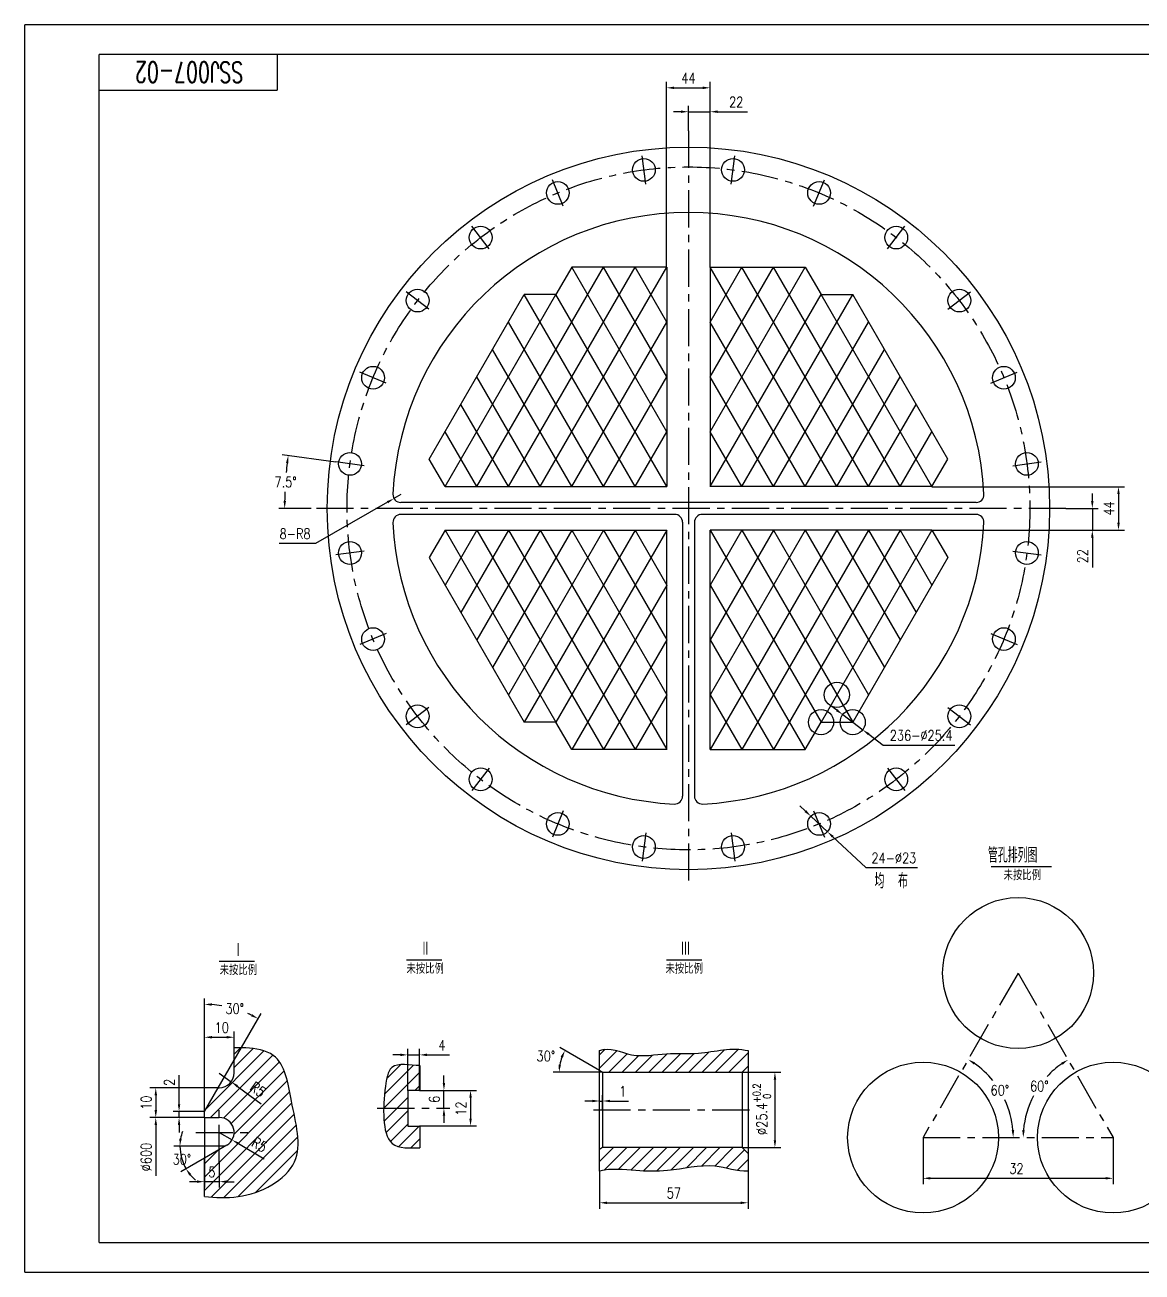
# Model space of a CAD drawing. Header units: millimetres. Extents: x -75 to 1707, y -30 to 1230.
# Drawn here: x -75 to 1054, y -30 to 1230 of the extents above; entities that cross this region are included whole.
import ezdxf
from ezdxf.enums import TextEntityAlignment as Align

# ---------------------------------------------------------------- set-up
doc = ezdxf.new("R2010")
doc.units = ezdxf.units.MM
doc.header["$LTSCALE"] = 30
doc.linetypes.add('CENTER', pattern=[2, 1.25, -0.25, 0.25, -0.25])
for name, color, linetype in [('1轮廓实线层', 7, 'Continuous'), ('2细线层', 4, 'Continuous'), ('3中心线层', 1, 'CENTER'), ('5剖面线层', 2, 'Continuous'), ('6文字层', 3, 'Continuous'), ('7标注层', 4, 'Continuous'), ('图框层', 7, 'Continuous')]:
    doc.layers.add(name, color=color, linetype=linetype)
doc.styles.add('PC_TEXTSTYLE', font='romans.shx', dxfattribs={"width": 0.8, "bigfont": 'hzfs.shx'})
doc.styles.add('TH_GBDIM', font='romans.shx', dxfattribs={"width": 0.8, "bigfont": 'gbcbig.shx'})
doc.dimstyles.new('TH_GBDIM', dxfattribs={"dimscale": 3, "dimtxt": 3.5, "dimasz": 2.5, "dimexe": 2, "dimexo": 0, "dimgap": 1.5, "dimtad": 1, "dimdec": 1, "dimzin": 0, "dimdsep": 46, "dimtxsty": 'TH_GBDIM', "dimcen": 2.5, "dimclrd": 130, "dimclre": 130, "dimclrt": 3, "dimadec": 0, "dimazin": 0, "dimtfac": 0.714286, "dimtdec": 1, "dimtmove": 0, "dimatfit": 3, "dimfxl": 0, "dimtolj": 1, "dimtzin": 0, "dimlwd": -1, "dimlwe": -1, "dimarcsym": 0})

# ---------------------------------------------------------------- blocks, each defined once
blk = doc.blocks.new('*D8')
at = {"layer": '7标注层', "color": 130}
for p, q in [((713.7, 435.8), (708.2, 440.9)), ((719.2, 430.6), (736, 414.9)), ((741.4, 409.8), (774.8, 378.6)), ((774.8, 378.6), (826.9, 378.6))]:
    blk.add_line(p, q, dxfattribs=at)
for points in [[(714.5, 436.7), (712.8, 434.8), (719.2, 430.6)], [(742.3, 410.7), (740.6, 408.9), (736, 414.9)]]:
    blk.add_solid(points, dxfattribs=at)
at = {"layer": 'Defpoints', "color": 0}
for p in [(719.2, 430.6), (736, 414.9)]:
    blk.add_point(p, dxfattribs=at)
at = {"layer": '7标注层', "color": 3, "insert": (803.1, 388.4), "char_height": 10.5, "attachment_point": 5, "style": 'TH_GBDIM'}
blk.add_mtext('\\A1;24-%%c23{}{}', dxfattribs=at)
blk = doc.blocks.new('*D9')
at = {"layer": '7标注层', "color": 130}
for p, q in [((745.4, 537.7), (739.4, 542.2)), ((751.4, 533.2), (771.7, 517.9)), ((777.7, 513.4), (792.2, 502.4)), ((792.2, 502.4), (864.7, 502.4))]:
    blk.add_line(p, q, dxfattribs=at)
for points in [[(746.2, 538.7), (744.7, 536.7), (751.4, 533.2)], [(778.4, 514.4), (776.9, 512.4), (771.7, 517.9)]]:
    blk.add_solid(points, dxfattribs=at)
at = {"layer": 'Defpoints', "color": 0}
for p in [(751.4, 533.2), (771.7, 517.9)]:
    blk.add_point(p, dxfattribs=at)
at = {"layer": '7标注层', "color": 3, "insert": (830.7, 512.2), "char_height": 10.5, "attachment_point": 5, "style": 'TH_GBDIM'}
blk.add_mtext('\\A1;236-%%c25.4{}{}', dxfattribs=at)
blk = doc.blocks.new('*D10')
at = {"layer": '7标注层', "color": 130}
for p, q in [((841.5, 763.5), (1036.1, 763.5)), ((1030.1, 756), (1030.1, 727)), ((841.5, 719.5), (1036.1, 719.5))]:
    blk.add_line(p, q, dxfattribs=at)
for points in [[(1028.9, 756), (1031.4, 756), (1030.1, 763.5)], [(1028.9, 727), (1031.4, 727), (1030.1, 719.5)]]:
    blk.add_solid(points, dxfattribs=at)
at = {"layer": 'Defpoints', "color": 0}
for p in [(841.5, 763.5), (841.5, 719.5), (1030.1, 719.5)]:
    blk.add_point(p, dxfattribs=at)
at = {"layer": '7标注层', "color": 3, "insert": (1020.4, 741.5), "char_height": 10.5, "attachment_point": 5, "rotation": 90, "style": 'TH_GBDIM'}
blk.add_mtext('\\A1;44{}{}', dxfattribs=at)
blk = doc.blocks.new('*D11')
at = {"layer": '7标注层', "color": 130}
for p, q in [((1003.7, 749), (1003.7, 756.5)), ((977, 741.5), (1009.7, 741.5)), ((1003.7, 741.5), (1003.7, 719.5)), ((841.5, 719.5), (1009.7, 719.5)), ((1003.7, 712), (1003.7, 681.9))]:
    blk.add_line(p, q, dxfattribs=at)
for points in [[(1002.4, 749), (1004.9, 749), (1003.7, 741.5)], [(1002.4, 712), (1004.9, 712), (1003.7, 719.5)]]:
    blk.add_solid(points, dxfattribs=at)
at = {"layer": 'Defpoints', "color": 0}
for p in [(977, 741.5), (1003.7, 741.5), (841.5, 719.5)]:
    blk.add_point(p, dxfattribs=at)
at = {"layer": '7标注层', "color": 3, "insert": (993.9, 693.2), "char_height": 10.5, "attachment_point": 5, "rotation": 90, "style": 'TH_GBDIM'}
blk.add_mtext('\\A1;22{}{}', dxfattribs=at)
blk = doc.blocks.new('*D12')
at = {"layer": '7标注层', "color": 130}
for p, q in [((573.5, 985.2), (573.5, 1172.5)), ((617.5, 985.2), (617.5, 1172.5)), ((581, 1166.5), (610, 1166.5))]:
    blk.add_line(p, q, dxfattribs=at)
for points in [[(581, 1167.7), (581, 1165.2), (573.5, 1166.5)], [(610, 1167.7), (610, 1165.2), (617.5, 1166.5)]]:
    blk.add_solid(points, dxfattribs=at)
at = {"layer": 'Defpoints', "color": 0}
for p in [(617.5, 1166.5), (573.5, 985.2), (617.5, 985.2)]:
    blk.add_point(p, dxfattribs=at)
at = {"layer": '7标注层', "color": 3, "insert": (595.5, 1176.2), "char_height": 10.5, "attachment_point": 5, "style": 'TH_GBDIM'}
blk.add_mtext('\\A1;44{}{}', dxfattribs=at)
blk = doc.blocks.new('*D13')
at = {"layer": '7标注层', "color": 130}
for p, q in [((595.5, 1123), (595.5, 1148.3)), ((617.5, 985.2), (617.5, 1148.3)), ((588, 1142.3), (580.5, 1142.3)), ((595.5, 1142.3), (617.5, 1142.3)), ((625, 1142.3), (655.1, 1142.3))]:
    blk.add_line(p, q, dxfattribs=at)
for points in [[(588, 1143.6), (588, 1141.1), (595.5, 1142.3)], [(625, 1143.6), (625, 1141.1), (617.5, 1142.3)]]:
    blk.add_solid(points, dxfattribs=at)
at = {"layer": 'Defpoints', "color": 0}
for p in [(595.5, 1142.3), (595.5, 1123), (617.5, 985.2)]:
    blk.add_point(p, dxfattribs=at)
at = {"layer": '7标注层', "color": 3, "insert": (643.8, 1152.1), "char_height": 10.5, "attachment_point": 5, "style": 'TH_GBDIM'}
blk.add_mtext('\\A1;22{}{}', dxfattribs=at)
blk = doc.blocks.new('*D14')
at = {"layer": '7标注层', "color": 130}
for p, q in [((348.4, 161.1), (348.4, 168.6)), ((323.9, 153.6), (354.4, 153.6)), ((348.4, 135.6), (348.4, 153.6)), ((342.7, 135.6), (354.4, 135.6)), ((348.4, 128.1), (348.4, 120.6))]:
    blk.add_line(p, q, dxfattribs=at)
for points in [[(347.2, 161.1), (349.7, 161.1), (348.4, 153.6)], [(347.2, 128.1), (349.7, 128.1), (348.4, 135.6)]]:
    blk.add_solid(points, dxfattribs=at)
at = {"layer": 'Defpoints', "color": 0}
for p in [(323.9, 153.6), (348.4, 153.6), (342.7, 135.6)]:
    blk.add_point(p, dxfattribs=at)
at = {"layer": '7标注层', "color": 3, "insert": (338.7, 144.6), "char_height": 10.5, "attachment_point": 5, "rotation": 90, "style": 'TH_GBDIM'}
blk.add_mtext('\\A1;6{}{}', dxfattribs=at)
blk = doc.blocks.new('*D15')
at = {"layer": '7标注层', "color": 130}
for p, q in [((323.9, 153.6), (381.3, 153.6)), ((375.3, 146.1), (375.3, 125.1)), ((323.9, 117.6), (381.3, 117.6))]:
    blk.add_line(p, q, dxfattribs=at)
for points in [[(374.1, 146.1), (376.6, 146.1), (375.3, 153.6)], [(374.1, 125.1), (376.6, 125.1), (375.3, 117.6)]]:
    blk.add_solid(points, dxfattribs=at)
at = {"layer": 'Defpoints', "color": 0}
for p in [(323.9, 153.6), (323.9, 117.6), (375.3, 117.6)]:
    blk.add_point(p, dxfattribs=at)
at = {"layer": '7标注层', "color": 3, "insert": (365.6, 135.1), "char_height": 10.5, "attachment_point": 5, "rotation": 90, "style": 'TH_GBDIM'}
blk.add_mtext('\\A1;12{}{}', dxfattribs=at)
blk = doc.blocks.new('*D16')
at = {"layer": '7标注层', "color": 130}
for p, q in [((304.4, 189.4), (296.9, 189.4)), ((311.9, 153.6), (311.9, 195.4)), ((311.9, 189.4), (323.9, 189.4)), ((323.9, 153.6), (323.9, 195.4)), ((331.4, 189.4), (353.9, 189.4))]:
    blk.add_line(p, q, dxfattribs=at)
for points in [[(304.4, 190.7), (304.4, 188.2), (311.9, 189.4)], [(331.4, 190.7), (331.4, 188.2), (323.9, 189.4)]]:
    blk.add_solid(points, dxfattribs=at)
at = {"layer": 'Defpoints', "color": 0}
for p in [(311.9, 189.4), (311.9, 153.6), (323.9, 153.6)]:
    blk.add_point(p, dxfattribs=at)
at = {"layer": '7标注层', "color": 3, "insert": (346.4, 199.2), "char_height": 10.5, "attachment_point": 5, "style": 'TH_GBDIM'}
blk.add_mtext('\\A1;4{}{}', dxfattribs=at)
blk = doc.blocks.new('*D17')
at = {"layer": '7标注层', "color": 130}
for p, q in [((649.8, 171.9), (688.9, 171.9)), ((682.9, 164.4), (682.9, 103.2)), ((649.8, 95.7), (688.9, 95.7))]:
    blk.add_line(p, q, dxfattribs=at)
for points in [[(681.7, 164.4), (684.2, 164.4), (682.9, 171.9)], [(681.7, 103.2), (684.2, 103.2), (682.9, 95.7)]]:
    blk.add_solid(points, dxfattribs=at)
at = {"layer": 'Defpoints', "color": 0}
for p in [(649.8, 171.9), (649.8, 95.7), (682.9, 95.7)]:
    blk.add_point(p, dxfattribs=at)
at = {"layer": '7标注层', "color": 3, "insert": (669.7, 134.5), "char_height": 10.5, "attachment_point": 5, "rotation": 90, "style": 'TH_GBDIM'}
blk.add_mtext('\\A1;%%c25.4{}{\\H0.7143x;\\S+0.2^  0;}', dxfattribs=at)
blk = doc.blocks.new('*D18')
at = {"layer": '7标注层', "color": 130}
for p, q in [((498.3, 142.8), (490.8, 142.8)), ((505.8, 133.8), (505.8, 148.8)), ((505.8, 142.8), (508.8, 142.8)), ((508.8, 133.8), (508.8, 148.8)), ((516.3, 142.8), (534.8, 142.8))]:
    blk.add_line(p, q, dxfattribs=at)
for points in [[(498.3, 144.1), (498.3, 141.6), (505.8, 142.8)], [(516.3, 144.1), (516.3, 141.6), (508.8, 142.8)]]:
    blk.add_solid(points, dxfattribs=at)
at = {"layer": 'Defpoints', "color": 0}
for p in [(508.8, 142.8), (505.8, 133.8), (508.8, 133.8)]:
    blk.add_point(p, dxfattribs=at)
at = {"layer": '7标注层', "color": 3, "insert": (529.3, 152.6), "char_height": 10.5, "attachment_point": 5, "style": 'TH_GBDIM'}
blk.add_mtext('\\A1;1{}{}', dxfattribs=at)
blk = doc.blocks.new('*D19')
at = {"layer": '7标注层', "color": 130}
for p, q in [((505.8, 173.6), (465.5, 196.9)), ((508.8, 171.9), (458.8, 171.9))]:
    blk.add_line(p, q, dxfattribs=at)
blk.add_arc((508.8, 171.9), 43.9, 159.7969, 170.2031, dxfattribs=at)
for points in [[(466.4, 187.6), (468.7, 186.5), (470.7, 193.9)], [(466.7, 179.3), (464.2, 179.5), (464.8, 171.9)]]:
    blk.add_solid(points, dxfattribs=at)
at = {"layer": 'Defpoints', "color": 0}
for p in [(465.5, 179.5), (505.8, 173.6), (508.8, 171.9), (508.8, 171.9), (649.8, 171.9)]:
    blk.add_point(p, dxfattribs=at)
at = {"layer": '7标注层', "color": 3, "insert": (451.4, 188.2), "char_height": 10.5, "attachment_point": 5, "style": 'TH_GBDIM'}
blk.add_mtext('\\A1;30%%d{}{}', dxfattribs=at)
blk = doc.blocks.new('*D20')
at = {"layer": '7标注层', "color": 130}
for p, q in [((505.8, 71.9), (505.8, 34)), ((655.8, 71.9), (655.8, 34)), ((513.3, 40), (648.3, 40))]:
    blk.add_line(p, q, dxfattribs=at)
for points in [[(513.3, 41.2), (513.3, 38.7), (505.8, 40)], [(648.3, 41.2), (648.3, 38.7), (655.8, 40)]]:
    blk.add_solid(points, dxfattribs=at)
at = {"layer": 'Defpoints', "color": 0}
for p in [(505.8, 71.9), (655.8, 71.9), (655.8, 40)]:
    blk.add_point(p, dxfattribs=at)
at = {"layer": '7标注层', "color": 3, "insert": (580.8, 49.7), "char_height": 10.5, "attachment_point": 5, "style": 'TH_GBDIM'}
blk.add_mtext('\\A1;57{}{}', dxfattribs=at)
blk = doc.blocks.new('*D21')
at = {"layer": '7标注层', "color": 130}
for start, end in [(39.1881, 55.2839), (4.7161, 24.7034)]:
    blk.add_arc((832.6, 105.9), 91.1, start, end, dxfattribs=at)
for points in [[(883.8, 179.7), (885.2, 181.8), (878.2, 184.8)], [(924.7, 113.4), (922.2, 113.3), (923.7, 105.9)]]:
    blk.add_solid(points, dxfattribs=at)
at = {"layer": 'Defpoints', "color": 0}
for p in [(928.6, 272.1), (918.2, 137), (832.6, 105.9), (832.6, 105.9), (1024.6, 105.9)]:
    blk.add_point(p, dxfattribs=at)
at = {"layer": '7标注层', "color": 3, "insert": (910.2, 153.7), "char_height": 10.5, "attachment_point": 5, "style": 'TH_GBDIM'}
blk.add_mtext('\\A1;60%%d{}{}', dxfattribs=at)
blk = doc.blocks.new('*D22')
at = {"layer": '7标注层', "color": 130}
for start, end in [(124.7353, 137.185), (152.3019, 175.2647)]:
    blk.add_arc((1024.6, 105.9), 90.8, start, end, dxfattribs=at)
for points in [[(972.2, 181.5), (973.5, 179.4), (979.2, 184.5)], [(935.4, 113.3), (932.9, 113.4), (933.8, 105.9)]]:
    blk.add_solid(points, dxfattribs=at)
at = {"layer": 'Defpoints', "color": 0}
for p in [(928.6, 272.1), (939.3, 136.9), (832.6, 105.9), (1024.6, 105.9), (1024.6, 105.9)]:
    blk.add_point(p, dxfattribs=at)
at = {"layer": '7标注层', "color": 3, "insert": (950.1, 157.8), "char_height": 10.5, "attachment_point": 5, "style": 'TH_GBDIM'}
blk.add_mtext('\\A1;60%%d{}{}', dxfattribs=at)
blk = doc.blocks.new('*D23')
at = {"layer": '7标注层', "color": 130}
for p, q in [((832.6, 105.9), (832.6, 58.7)), ((1024.6, 105.9), (1024.6, 58.7)), ((840.1, 64.7), (1017.1, 64.7))]:
    blk.add_line(p, q, dxfattribs=at)
for points in [[(840.1, 66), (840.1, 63.5), (832.6, 64.7)], [(1017.1, 66), (1017.1, 63.5), (1024.6, 64.7)]]:
    blk.add_solid(points, dxfattribs=at)
at = {"layer": 'Defpoints', "color": 0}
for p in [(832.6, 105.9), (1024.6, 105.9), (1024.6, 64.7)]:
    blk.add_point(p, dxfattribs=at)
at = {"layer": '7标注层', "color": 3, "insert": (927, 74.5), "char_height": 10.5, "attachment_point": 5, "style": 'TH_GBDIM'}
blk.add_mtext('\\A1;32{}{}', dxfattribs=at)
blk = doc.blocks.new('*D24')
at = {"layer": '7标注层', "color": 130}
for p, q in [((291.4, 747.8), (218.7, 706.2)), ((304.9, 755.5), (297.9, 751.5)), ((218.7, 706.2), (181.8, 706.2))]:
    blk.add_line(p, q, dxfattribs=at)
blk.add_solid([(290.8, 748.9), (292, 746.7), (297.9, 751.5)], dxfattribs=at)
at = {"layer": 'Defpoints', "color": 0}
for p in [(297.9, 751.5), (304.9, 755.5)]:
    blk.add_point(p, dxfattribs=at)
at = {"layer": '7标注层', "color": 3, "insert": (198, 715.9), "char_height": 10.5, "attachment_point": 5, "style": 'TH_GBDIM'}
blk.add_mtext('\\A1;8-R8{}{}', dxfattribs=at)
blk = doc.blocks.new('*D25')
at = {"layer": '7标注层', "color": 130}
for p, q in [((239.2, 788.4), (185, 795.6)), ((214.1, 741.5), (181.5, 741.5))]:
    blk.add_line(p, q, dxfattribs=at)
for start, end in [(173.5531, 174.8768), (177.621, 178.9469)]:
    blk.add_arc((595.5, 741.5), 408.1, start, end, dxfattribs=at)
for points in [[(188.8, 787.5), (191.3, 787.2), (191, 794.8)], [(188.8, 749), (186.3, 749), (187.5, 741.5)]]:
    blk.add_solid(points, dxfattribs=at)
at = {"layer": 'Defpoints', "color": 0}
for p in [(239.2, 788.4), (267.8, 784.7), (189, 777.1), (214.1, 741.5), (977, 741.5)]:
    blk.add_point(p, dxfattribs=at)
at = {"layer": '7标注层', "color": 3, "insert": (188.4, 768.2), "char_height": 10.5, "attachment_point": 5, "style": 'TH_GBDIM'}
blk.add_mtext('\\A1;7.5%%d{}{}', dxfattribs=at)
blk = doc.blocks.new('*D28')
at = {"layer": '7标注层', "color": 130}
for p, q in [((106.4, 132.1), (106.4, 213.2)), ((113.9, 207.2), (128.9, 207.2)), ((136.4, 171.1), (136.4, 213.2))]:
    blk.add_line(p, q, dxfattribs=at)
for points in [[(113.9, 208.5), (113.9, 206), (106.4, 207.2)], [(128.9, 208.5), (128.9, 206), (136.4, 207.2)]]:
    blk.add_solid(points, dxfattribs=at)
at = {"layer": 'Defpoints', "color": 0}
for p in [(136.4, 207.2), (136.4, 171.1), (106.4, 132.1)]:
    blk.add_point(p, dxfattribs=at)
at = {"layer": '7标注层', "color": 3, "insert": (123.9, 217), "char_height": 10.5, "attachment_point": 5, "style": 'TH_GBDIM'}
blk.add_mtext('\\A1;10{}{}', dxfattribs=at)
blk = doc.blocks.new('*D29')
at = {"layer": '7标注层', "color": 130}
for p, q in [((107, 97.3), (75.6, 97.3)), ((106.4, 85.2), (82.6, 71.4))]:
    blk.add_line(p, q, dxfattribs=at)
for start, end in [(161.2328, 170.6164), (180, 210), (219.3836, 228.7672)]:
    blk.add_arc((127.5, 97.3), 45.8, start, end, dxfattribs=at)
for points in [[(83.5, 104.7), (81, 104.9), (81.6, 97.3)], [(91, 67.5), (93, 68.9), (87.7, 74.4)]]:
    blk.add_solid(points, dxfattribs=at)
at = {"layer": 'Defpoints', "color": 0}
for p in [(82.3, 89.4), (107, 97.3), (127.5, 97.3), (128.9, 98.1), (106.4, 85.2)]:
    blk.add_point(p, dxfattribs=at)
at = {"layer": '7标注层', "color": 3, "insert": (83.6, 83.8), "char_height": 10.5, "attachment_point": 5, "style": 'TH_GBDIM'}
blk.add_mtext('\\A1;30%%d{}{}', dxfattribs=at)
blk = doc.blocks.new('*D30')
at = {"layer": '7标注层', "color": 130}
for p, q in [((106.4, 126.1), (106.4, 55.3)), ((121.4, 81.1), (121.4, 55.3)), ((98.9, 61.3), (91.4, 61.3)), ((121.4, 61.3), (106.4, 61.3)), ((128.9, 61.3), (136.4, 61.3))]:
    blk.add_line(p, q, dxfattribs=at)
for points in [[(98.9, 62.6), (98.9, 60.1), (106.4, 61.3)], [(128.9, 62.6), (128.9, 60.1), (121.4, 61.3)]]:
    blk.add_solid(points, dxfattribs=at)
at = {"layer": 'Defpoints', "color": 0}
for p in [(106.4, 126.1), (121.4, 81.1), (106.4, 61.3)]:
    blk.add_point(p, dxfattribs=at)
at = {"layer": '7标注层', "color": 3, "insert": (113.9, 71.1), "char_height": 10.5, "attachment_point": 5, "style": 'TH_GBDIM'}
blk.add_mtext('\\A1;5{}{}', dxfattribs=at)
blk = doc.blocks.new('*D31')
at = {"layer": '7标注层', "color": 130}
for p, q in [((121.4, 171.1), (133.5, 162.2)), ((139.5, 157.8), (163.7, 139.9))]:
    blk.add_line(p, q, dxfattribs=at)
blk.add_solid([(140.3, 158.8), (138.8, 156.8), (133.5, 162.2)], dxfattribs=at)
at = {"layer": 'Defpoints', "color": 0}
for p in [(121.4, 171.1), (133.5, 162.2)]:
    blk.add_point(p, dxfattribs=at)
at = {"layer": '7标注层', "color": 3, "insert": (160.4, 154.5), "char_height": 10.5, "attachment_point": 5, "rotation": 323.6338, "style": 'TH_GBDIM'}
blk.add_mtext('\\A1;R5{}{}', dxfattribs=at)
blk = doc.blocks.new('*D32')
at = {"layer": '7标注层', "color": 130}
for p, q in [((121.4, 111.1), (134.3, 103.5)), ((140.8, 99.8), (166.8, 84.5))]:
    blk.add_line(p, q, dxfattribs=at)
blk.add_solid([(141.4, 100.8), (140.2, 98.7), (134.3, 103.5)], dxfattribs=at)
at = {"layer": 'Defpoints', "color": 0}
for p in [(121.4, 111.1), (134.3, 103.5)]:
    blk.add_point(p, dxfattribs=at)
at = {"layer": '7标注层', "color": 3, "insert": (162, 98.7), "char_height": 10.5, "attachment_point": 5, "rotation": 329.6121, "style": 'TH_GBDIM'}
blk.add_mtext('\\A1;R5{}{}', dxfattribs=at)
blk = doc.blocks.new('*D33')
at = {"layer": '7标注层', "color": 130}
for p, q in [((120.2, 156.1), (51.2, 156.1)), ((57.2, 148.6), (57.2, 133.6)), ((106.4, 126.1), (51.2, 126.1))]:
    blk.add_line(p, q, dxfattribs=at)
for points in [[(56, 148.6), (58.5, 148.6), (57.2, 156.1)], [(56, 133.6), (58.5, 133.6), (57.2, 126.1)]]:
    blk.add_solid(points, dxfattribs=at)
at = {"layer": 'Defpoints', "color": 0}
for p in [(120.2, 156.1), (57.2, 126.1), (106.4, 126.1)]:
    blk.add_point(p, dxfattribs=at)
at = {"layer": '7标注层', "color": 3, "insert": (47.5, 141.1), "char_height": 10.5, "attachment_point": 5, "rotation": 90, "style": 'TH_GBDIM'}
blk.add_mtext('\\A1;10{}{}', dxfattribs=at)
blk = doc.blocks.new('*D34')
at = {"layer": '7标注层', "color": 130}
for p, q in [((80.8, 139.6), (80.8, 169)), ((106.4, 132.1), (74.8, 132.1)), ((106.4, 126.1), (74.8, 126.1)), ((80.8, 126.1), (80.8, 132.1)), ((80.8, 118.6), (80.8, 111.1))]:
    blk.add_line(p, q, dxfattribs=at)
for points in [[(79.5, 139.6), (82, 139.6), (80.8, 132.1)], [(79.5, 118.6), (82, 118.6), (80.8, 126.1)]]:
    blk.add_solid(points, dxfattribs=at)
at = {"layer": 'Defpoints', "color": 0}
for p in [(80.8, 126.1), (106.4, 132.1), (106.4, 126.1)]:
    blk.add_point(p, dxfattribs=at)
at = {"layer": '7标注层', "color": 3, "insert": (71, 161.7), "char_height": 10.5, "attachment_point": 5, "rotation": 90, "style": 'TH_GBDIM'}
blk.add_mtext('\\A1;2{}{}', dxfattribs=at)
blk = doc.blocks.new('*D35')
at = {"layer": '7标注层', "color": 130}
for p, q in [((106.4, 132.1), (106.4, 246.5)), ((120.2, 156.1), (163.6, 231.2))]:
    blk.add_line(p, q, dxfattribs=at)
for start, end in [(80.7085, 86.0343), (63.9657, 66.2217)]:
    blk.add_arc((106.4, 132.1), 108.4, start, end, dxfattribs=at)
for points in [[(113.8, 239), (113.9, 241.5), (106.4, 240.5)], [(154.5, 230.6), (153.4, 228.4), (160.6, 226)]]:
    blk.add_solid(points, dxfattribs=at)
at = {"layer": 'Defpoints', "color": 0}
for p in [(125.2, 238.9), (120.2, 156.1), (106.4, 132.1), (106.4, 132.1), (106.4, 126.1)]:
    blk.add_point(p, dxfattribs=at)
at = {"layer": '7标注层', "color": 3, "insert": (137, 236.1), "char_height": 10.5, "attachment_point": 5, "style": 'TH_GBDIM'}
blk.add_mtext('\\A1;30%%d{}{}', dxfattribs=at)
blk = doc.blocks.new('*D36')
at = {"layer": '7标注层', "color": 130}
for p, q in [((106.4, 126.1), (51.2, 126.1)), ((57.2, 118.6), (57.2, 67.1))]:
    blk.add_line(p, q, dxfattribs=at)
blk.add_solid([(56, 118.6), (58.5, 118.6), (57.2, 126.1)], dxfattribs=at)
at = {"layer": 'Defpoints', "color": 0}
for p in [(106.4, 126.1), (57.2, 46.2), (106.4, 46.2)]:
    blk.add_point(p, dxfattribs=at)
at = {"layer": '7标注层', "color": 3, "insert": (47.5, 86.2), "char_height": 10.5, "attachment_point": 5, "rotation": 90, "style": 'TH_GBDIM'}
blk.add_mtext('\\A1;%%c600{}{}', dxfattribs=at)
blk = doc.blocks.new('PC_TYDH_BLOCK')
for p in [(60, 0), (0, -12)]:
    blk.add_line(p, (60, -12))
at = {"layer": '6文字层', "style": 'PC_TEXTSTYLE', "width": 1.625933}
blk.add_attdef('图样代号', text='', height=7, rotation=180, dxfattribs=at).set_placement((58.24, -2.4), (2.35, -2.4), align=Align.FIT)

msp = doc.modelspace()

# ---------------------------------------------------------------- hatches: boundary and pattern name
at = {"layer": '5剖面线层'}
h = msp.add_hatch(dxfattribs=at)
h.set_pattern_fill('ANSI31', color=256, scale=3, style=0)
edge = h.paths.add_edge_path()
edge.add_spline(control_points=[(106.39, 46.2), (117.57, 45.34), (150.66, 42.81), (212.15, 74.92), (193.6, 137.73), (187.01, 190.62), (153.64, 196.9), (140.29, 196.59), (136.39, 196.51)], knot_values=[0, 0, 0, 0, 34.1235417, 100.9976472, 162.4625753, 212.0555066, 240.7461794, 252.580962, 252.580962, 252.580962, 252.580962], degree=3, periodic=0)
edge.add_line((136.39, 196.51), (136.39, 171.13))
edge.add_arc((121.39, 171.13), 15, -90, 0, ccw=False)
edge.add_line((121.39, 156.13), (120.25, 156.13))
edge.add_line((120.25, 156.13), (106.39, 132.13))
edge.add_line((106.39, 132.13), (106.39, 126.13))
edge.add_line((106.39, 126.13), (109.39, 126.13))
edge.add_line((109.39, 126.13), (121.39, 126.13))
edge.add_arc((121.39, 111.13), 15, -60, 90, ccw=False)
edge.add_line((128.89, 98.14), (106.39, 85.15))
edge.add_line((106.39, 85.15), (106.39, 46.2))
h.paths.add_polyline_path([(108.47, 78.94), (119.32, 78.94), (119.32, 63.19), (108.47, 63.19)], flags=24)
h.paths.add_polyline_path([(157.51, 166.43), (172.69, 155.25), (163.35, 142.57), (148.17, 153.74)], flags=24)
h.paths.add_polyline_path([(157.8, 110.21), (174.07, 100.68), (166.1, 87.09), (149.84, 96.63)], flags=24)
h = msp.add_hatch(dxfattribs=at)
h.set_pattern_fill('ANSI31', color=256, scale=3, style=0)
h.set_pattern_definition([(45, (-34.048, 0), (-6.73519, 6.73519), [])])
edge = h.paths.add_edge_path()
edge.add_spline(control_points=[(655.75, 193.68), (639.53, 197.81), (611.46, 188.92), (572.25, 192.37), (539.35, 184.69), (515.57, 198.37), (505.75, 193.68)], knot_values=[0, 0, 0, 0, 50.2015277, 82.5952388, 117.7001227, 150.3432603, 150.3432603, 150.3432603, 150.3432603], degree=3, periodic=0)
edge.add_line((505.75, 193.68), (505.75, 173.63))
edge.add_line((505.75, 173.63), (508.75, 171.9))
edge.add_line((508.75, 171.9), (649.75, 171.9))
edge.add_line((649.75, 171.9), (655.75, 177.9))
edge.add_line((655.75, 177.9), (655.75, 193.68))
edge = h.paths.add_edge_path()
edge.add_spline(control_points=[(505.75, 71.9), (517.55, 75.12), (541, 72.02), (579.7, 71.15), (617.72, 81.74), (644.51, 71.36), (655.75, 71.9)], knot_values=[0, 0, 0, 0, 36.7072169, 68.556611, 116.7939381, 150.5651643, 150.5651643, 150.5651643, 150.5651643], degree=3, periodic=0)
edge.add_line((655.75, 71.9), (655.75, 89.7))
edge.add_line((655.75, 89.7), (649.75, 95.7))
edge.add_line((649.75, 95.7), (508.75, 95.7))
edge.add_line((508.75, 95.7), (505.75, 93.97))
edge.add_line((505.75, 93.97), (505.75, 71.9))
h = msp.add_hatch(dxfattribs=at)
h.set_pattern_fill('ANSI31', color=256, scale=3, style=0)
h.set_pattern_definition([(45, (-90.358, 0), (-6.7352, 6.7352), [])])
edge = h.paths.add_edge_path()
edge.add_spline(control_points=[(323.93, 178.53), (314.52, 178.94), (293.03, 184.02), (288.98, 155.95), (287.62, 142.79), (287.5, 135.56)], knot_values=[0, 0, 0, 0, 28.2587135, 48.1362735, 70.4011249, 70.4011249, 70.4011249, 70.4011249], degree=3, periodic=0)
edge.add_line((287.5, 135.56), (311.93, 135.56))
edge.add_line((311.93, 135.56), (311.93, 153.56))
edge.add_line((311.93, 153.56), (323.93, 153.56))
edge.add_line((323.93, 153.56), (323.93, 178.53))
edge = h.paths.add_edge_path()
edge.add_line((311.93, 117.56), (311.93, 135.56))
edge.add_line((311.93, 135.56), (287.5, 135.56))
edge.add_spline(control_points=[(287.5, 135.56), (287.44, 131.84), (287.75, 119.67), (291.97, 93.66), (314.5, 95.49), (323.93, 95.35)], knot_values=[70.4011249, 70.4011249, 70.4011249, 70.4011249, 81.8732906, 107.2248543, 135.4971796, 135.4971796, 135.4971796, 135.4971796], degree=3, periodic=0)
edge.add_line((323.93, 95.35), (323.93, 117.56))
edge.add_line((323.93, 117.56), (311.93, 117.56))

# ---------------------------------------------------------------- linework, layer by layer
for p, q in [((477.54, 985.22), (461.54, 957.51)), ((573.54, 985.22), (477.54, 985.22)), ((573.54, 985.22), (573.54, 763.52)), ((617.54, 985.22), (713.54, 985.22)), ((617.54, 985.22), (617.54, 763.52)), ((713.54, 985.22), (729.54, 957.51)), ((333.54, 791.23), (429.54, 957.51)), ((461.54, 957.51), (429.54, 957.51)), ((729.54, 957.51), (761.54, 957.51)), ((857.54, 791.23), (761.54, 957.51)), ((349.54, 763.52), (333.54, 791.23)), ((841.54, 763.52), (857.54, 791.23)), ((349.54, 763.52), (573.54, 763.52)), ((841.54, 763.52), (617.54, 763.52)), ((886.21, 747.52), (304.88, 747.52)), ((581.54, 735.52), (304.88, 735.52)), ((886.21, 735.52), (609.54, 735.52)), ((349.54, 719.52), (333.54, 691.81)), ((349.54, 719.52), (573.54, 719.52)), ((573.54, 497.82), (573.54, 719.52)), ((589.54, 727.52), (589.54, 450.86)), ((601.54, 727.52), (601.54, 450.86)), ((841.54, 719.52), (617.54, 719.52)), ((617.54, 497.82), (617.54, 719.52)), ((841.54, 719.52), (857.54, 691.81)), ((333.54, 691.81), (429.54, 525.53)), ((857.54, 691.81), (761.54, 525.53)), ((461.54, 525.53), (429.54, 525.53)), ((477.54, 497.82), (461.54, 525.53)), ((713.54, 497.82), (729.54, 525.53)), ((729.54, 525.53), (761.54, 525.53)), ((573.54, 497.82), (477.54, 497.82)), ((617.54, 497.82), (713.54, 497.82)), ((136.39, 171.13), (136.39, 196.51)), ((505.75, 71.9), (505.75, 193.68)), ((655.75, 193.68), (655.75, 71.9)), ((323.93, 178.53), (323.93, 153.56)), ((649.75, 171.9), (655.75, 177.9)), ((508.75, 171.9), (505.75, 173.63)), ((508.75, 171.9), (649.75, 171.9)), ((508.75, 171.9), (508.75, 95.7)), ((649.75, 171.9), (649.75, 95.7)), ((120.25, 156.13), (121.39, 156.13)), ((311.93, 153.56), (311.93, 117.56)), ((323.93, 153.56), (311.93, 153.56)), ((106.39, 126.13), (106.39, 132.13)), ((106.39, 126.13), (121.39, 126.13)), ((106.39, 126.13), (109.39, 126.13)), ((311.93, 117.56), (323.93, 117.56)), ((323.93, 117.56), (323.93, 95.35)), ((128.89, 98.14), (106.39, 85.15)), ((508.75, 95.7), (505.75, 93.97)), ((649.75, 95.7), (508.75, 95.7)), ((649.75, 95.7), (655.75, 89.7)), ((106.39, 46.2), (106.39, 85.15))]:
    msp.add_line(p, q)
for centre, radius in [((595.54, 741.52), 365), ((550.51, 1083.57), 11.5), ((640.57, 1083.57), 11.5), ((463.52, 1060.26), 11.5), ((727.57, 1060.26), 11.5), ((385.52, 1015.23), 11.5), ((805.56, 1015.23), 11.5), ((321.84, 951.54), 11.5), ((869.25, 951.54), 11.5), ((276.8, 873.55), 11.5), ((914.28, 873.55), 11.5), ((253.49, 786.55), 11.5), ((937.59, 786.55), 11.5), ((253.49, 696.49), 11.5), ((937.59, 696.49), 11.5), ((276.8, 609.49), 11.5), ((914.28, 609.49), 11.5), ((745.54, 553.24), 12.7), ((321.84, 531.5), 11.5), ((869.25, 531.5), 11.5), ((729.54, 525.53), 12.7), ((761.54, 525.53), 12.7), ((385.52, 467.81), 11.5), ((805.56, 467.81), 11.5), ((463.52, 422.78), 11.5), ((727.57, 422.78), 11.5), ((550.51, 399.47), 11.5), ((640.57, 399.47), 11.5), ((928.58, 272.14), 76.2), ((832.58, 105.87), 76.2), ((1024.58, 105.87), 76.2)]:
    msp.add_circle(centre, radius)
for centre, radius, start, end in [((595.54, 741.52), 299, 2.75756, 177.24244), ((304.88, 755.52), 8, 177.24244, 270), ((886.21, 755.52), 8, 270, 2.75756), ((304.88, 727.52), 8, 90, 182.75756), ((581.54, 727.52), 8, 0, 90), ((609.54, 727.52), 8, 90, 180), ((886.21, 727.52), 8, 357.24244, 90), ((595.54, 741.52), 299, 182.75756, 267.24244), ((595.54, 741.52), 299, 272.75756, 357.24244), ((581.54, 450.86), 8, 267.24244, 0), ((609.54, 450.86), 8, 180, 272.75756), ((121.39, 171.13), 15, 270, 0), ((121.39, 111.13), 15, 300, 90)]:
    msp.add_arc(centre, radius, start, end)
at = {"layer": '1轮廓实线层'}
for p, q in [((0, 0), (0, 1200)), ((1677, 1200), (0, 1200)), ((106.39, 132.13), (120.25, 156.13)), ((0, 0), (1677, 0))]:
    msp.add_line(p, q, dxfattribs=at)
at = {"layer": '2细线层'}
for p, q in [((-75, -30), (-75, 1230)), ((1707, 1230), (-75, 1230)), ((381.54, 763.52), (509.54, 985.22)), ((413.54, 763.52), (541.54, 985.22)), ((445.54, 763.52), (573.54, 985.22)), ((573.54, 818.95), (477.54, 985.22)), ((573.54, 874.37), (509.54, 985.22)), ((573.54, 929.8), (541.54, 985.22)), ((745.54, 763.52), (617.54, 985.22)), ((617.54, 818.95), (713.54, 985.22)), ((617.54, 874.37), (681.54, 985.22)), ((617.54, 929.8), (649.54, 985.22)), ((777.54, 763.52), (649.54, 985.22)), ((809.54, 763.52), (681.54, 985.22)), ((349.54, 763.52), (461.54, 957.51)), ((541.54, 763.52), (429.54, 957.51)), ((573.54, 763.52), (461.54, 957.51)), ((617.54, 763.52), (729.54, 957.51)), ((649.54, 763.52), (761.54, 957.51)), ((841.54, 763.52), (729.54, 957.51)), ((509.54, 763.52), (413.54, 929.8)), ((477.54, 763.52), (573.54, 929.8)), ((713.54, 763.52), (617.54, 929.8)), ((681.54, 763.52), (777.54, 929.8)), ((477.54, 763.52), (397.54, 902.08)), ((713.54, 763.52), (793.54, 902.08)), ((445.54, 763.52), (381.54, 874.37)), ((509.54, 763.52), (573.54, 874.37)), ((681.54, 763.52), (617.54, 874.37)), ((745.54, 763.52), (809.54, 874.37)), ((413.54, 763.52), (365.54, 846.66)), ((777.54, 763.52), (825.54, 846.66)), ((381.54, 763.52), (349.54, 818.95)), ((541.54, 763.52), (573.54, 818.95)), ((649.54, 763.52), (617.54, 818.95)), ((809.54, 763.52), (841.54, 818.95)), ((349.54, 719.52), (461.54, 525.53)), ((381.54, 719.52), (349.54, 664.09)), ((413.54, 719.52), (365.54, 636.38)), ((381.54, 719.52), (509.54, 497.82)), ((445.54, 719.52), (381.54, 608.67)), ((477.54, 719.52), (397.54, 580.96)), ((509.54, 719.52), (413.54, 553.24)), ((413.54, 719.52), (541.54, 497.82)), ((541.54, 719.52), (429.54, 525.53)), ((445.54, 719.52), (573.54, 497.82)), ((573.54, 719.52), (461.54, 525.53)), ((477.54, 719.52), (573.54, 553.24)), ((509.54, 719.52), (573.54, 608.67)), ((541.54, 719.52), (573.54, 664.09)), ((745.54, 719.52), (617.54, 497.82)), ((713.54, 719.52), (617.54, 553.24)), ((681.54, 719.52), (617.54, 608.67)), ((617.54, 719.52), (729.54, 525.53)), ((649.54, 719.52), (617.54, 664.09)), ((777.54, 719.52), (649.54, 497.82)), ((649.54, 719.52), (761.54, 525.53)), ((809.54, 719.52), (681.54, 497.82)), ((681.54, 719.52), (777.54, 553.24)), ((713.54, 719.52), (793.54, 580.96)), ((841.54, 719.52), (729.54, 525.53)), ((745.54, 719.52), (809.54, 608.67)), ((777.54, 719.52), (825.54, 636.38)), ((809.54, 719.52), (841.54, 664.09)), ((573.54, 664.09), (477.54, 497.82)), ((617.54, 664.09), (713.54, 497.82)), ((573.54, 608.67), (509.54, 497.82)), ((617.54, 608.67), (681.54, 497.82)), ((573.54, 553.24), (541.54, 497.82)), ((617.54, 553.24), (649.54, 497.82)), ((901.6, 379.91), (962.47, 379.91)), ((121.24, 284.05), (157.09, 284.05)), ((310.52, 285.42), (346.37, 285.42)), ((573.28, 285.42), (609.13, 285.42)), ((127.45, 97.31), (106.99, 97.31)), ((-75, -30), (1707, -30))]:
    msp.add_line(p, q, dxfattribs=at)
msp.add_spline([(106.39, 46.2), (140.52, 46.2), (197.38, 81.4), (194.3, 142.79), (175.87, 188.83), (148.23, 196.51), (136.39, 196.51)], degree=3, dxfattribs=at)
for points, start_tangent, end_tangent in [([(505.75, 193.68), (538.13, 189.57), (573.22, 190.64), (605.61, 191.18), (655.75, 193.68)], (0.9024773, 0.4307373), (0.9690455, -0.2468822)), ([(323.93, 178.53), (295.74, 176.54), (289.36, 157.71), (287.84, 124.01), (296.04, 100.02), (323.93, 95.35)], (-0.9990852, 0.0427646), (0.9998996, -0.0141673)), ([(655.75, 71.9), (622.35, 76.86), (574.3, 72.54), (542.45, 72.54), (505.75, 71.9)], (-0.9988701, -0.0475244), (-0.9646264, -0.2636207))]:
    msp.add_spline(points, degree=3, dxfattribs=dict(at, start_tangent=start_tangent, end_tangent=end_tangent))
at = {"layer": '3中心线层'}
for p, q in [((595.54, 1122.97), (595.54, 360.07)), ((552.39, 1069.27), (548.63, 1097.87)), ((638.69, 1069.27), (642.46, 1097.87)), ((469.04, 1046.93), (458, 1073.59)), ((722.05, 1046.93), (733.09, 1073.59)), ((394.3, 1003.78), (376.74, 1026.67)), ((796.78, 1003.78), (814.35, 1026.67)), ((333.28, 942.76), (310.39, 960.32)), ((857.8, 942.76), (880.69, 960.32)), ((290.13, 868.03), (263.48, 879.07)), ((900.95, 868.03), (927.61, 879.07)), ((267.8, 784.67), (239.19, 788.43)), ((923.29, 784.67), (951.89, 788.43)), ((976.99, 741.52), (214.1, 741.52)), ((267.8, 698.37), (239.19, 694.61)), ((923.29, 698.37), (951.89, 694.61)), ((290.13, 615.01), (263.48, 603.97)), ((900.95, 615.01), (927.61, 603.97)), ((333.28, 540.28), (310.39, 522.72)), ((857.8, 540.28), (880.69, 522.72)), ((394.3, 479.26), (376.74, 456.37)), ((796.78, 479.26), (814.35, 456.37)), ((469.04, 436.11), (458, 409.45)), ((722.05, 436.11), (733.09, 409.45)), ((552.39, 413.77), (548.63, 385.17)), ((638.69, 413.77), (642.46, 385.17)), ((928.58, 272.14), (832.58, 105.87)), ((928.58, 272.14), (1024.58, 105.87)), ((121.39, 81.13), (121.39, 141.13)), ((281.03, 135.56), (342.69, 135.56)), ((499.57, 133.8), (663.56, 133.8)), ((97.64, 111.13), (151.39, 111.13)), ((832.58, 105.87), (1024.58, 105.87))]:
    msp.add_line(p, q, dxfattribs=at)
msp.add_circle((595.54, 741.52), 345, dxfattribs=at)

# ---------------------------------------------------------------- block references
at = {"layer": '图框层'}
ref = msp.add_blockref('PC_TYDH_BLOCK', (0, 1200), dxfattribs=dict(at, xscale=3, yscale=3, zscale=3))
ref.add_attrib('图样代号', 'SSJ007-02', dxfattribs={"layer": '6文字层', "height": 21, "rotation": 180, "style": 'PC_TEXTSTYLE', "width": 0.667}).set_placement((90.88, 1192.79), align=Align.CENTER)

# ---------------------------------------------------------------- texts
at = {"layer": '6文字层', "style": 'PC_TEXTSTYLE', "width": 0.667}
for s, height, p in [('管孔排列图', 15, (898.11, 383.77)), ('均  布', 15, (783.51, 357.68)), ('未按比例', 10.5, (913.98, 365.89)), ('Ⅰ', 15, (135.47, 287.91)), ('Ⅱ', 15, (324.76, 289.28)), ('Ⅲ', 15, (587.51, 289.28)), ('未按比例', 10.5, (121.78, 270.02)), ('未按比例', 10.5, (310.54, 271.39)), ('未按比例', 10.5, (572.3, 271.39))]:
    msp.add_text(s, height=height, dxfattribs=at).set_placement(p)

# ---------------------------------------------------------------- dimensions: what is measured, and where the dimension line sits
at = {"layer": '7标注层'}
for base, p1, p2, text, picture, middle in [((617.54, 1166.49), (573.54, 985.22), (617.54, 985.22), '44{}{}', '*D12', (595.54, 1166.49)), ((595.54, 1142.34), (617.54, 985.22), (595.54, 1122.97), '22{}{}', '*D13', (643.84, 1142.34)), ((311.93, 189.43), (323.93, 153.56), (311.93, 153.56), '4{}{}', '*D16', (346.43, 189.43)), ((1024.58, 64.74), (832.58, 105.87), (1024.58, 105.87), '32{}{}', '*D23', (927.01, 64.74))]:
    dim = msp.add_linear_dim(base=base, p1=p1, p2=p2, text=text, dimstyle='TH_GBDIM', override={"dimgap": 1.5, "dimtad": 1, "dimjust": 0, "dimse1": 0, "dimse2": 0, "dimsd1": 0, "dimsd2": 0, "dimclrt": 3, "dimtvp": 0}, dxfattribs=at)
    dim.commit()
    dim.dimension.update_dxf_attribs({"geometry": picture, "text_midpoint": middle, "dimtype": 160})
dim = msp.add_angular_dim_2l(base=(189.04, 777.08), line1=((976.99, 741.52), (214.1, 741.52)), line2=((267.8, 784.67), (239.19, 788.43)), text='7.5%%d{}{}', dimstyle='TH_GBDIM', override={"dimtad": 0, "dimtih": 1, "dimtoh": 1, "dimclrt": 3}, dxfattribs=at)
dim.commit()
dim.dimension.update_dxf_attribs({"geometry": '*D25', "text_midpoint": (188.36, 768.21)})
for base, p1, p2, angle, text, override, picture, middle in [((1030.12, 719.52), (841.54, 763.52), (841.54, 719.52), 90, '44{}{}', {"dimgap": 1.5, "dimtad": 1, "dimjust": 0, "dimse1": 0, "dimse2": 0, "dimsd1": 0, "dimsd2": 0, "dimclrt": 3, "dimtvp": 0}, '*D10', (1030.12, 741.52)), ((1003.69, 741.52), (841.54, 719.52), (976.99, 741.52), 90, '22{}{}', {"dimgap": 1.5, "dimtad": 1, "dimjust": 0, "dimse1": 0, "dimse2": 0, "dimsd1": 0, "dimsd2": 0, "dimclrt": 3, "dimtvp": 0}, '*D11', (1003.69, 693.22)), ((136.39, 207.25), (106.39, 132.13), (136.39, 171.13), 180, '10{}{}', {"dimgap": 1.5, "dimtad": 1, "dimjust": 0, "dimse1": 0, "dimse2": 0, "dimsd1": 0, "dimsd2": 0, "dimclrt": 3, "dimtvp": 0}, '*D28', (123.91, 207.25)), ((80.78, 126.13), (106.39, 132.13), (106.39, 126.13), 90, '2{}{}', {"dimgap": 1.5, "dimtad": 1, "dimjust": 0, "dimse1": 0, "dimse2": 0, "dimsd1": 0, "dimsd2": 0, "dimclrt": 3, "dimtvp": 0}, '*D34', (80.78, 161.73)), ((348.41, 153.56), (342.69, 135.56), (323.93, 153.56), 90, '6{}{}', {"dimgap": 1.5, "dimtad": 1, "dimjust": 0, "dimse1": 0, "dimse2": 0, "dimsd1": 0, "dimsd2": 0, "dimclrt": 3, "dimtvp": 0}, '*D14', (348.41, 144.56)), ((682.94, 95.7), (649.75, 171.9), (649.75, 95.7), 90, '%%c25.4{}{\\H0.7143x;\\S+0.2^  0;}', {"dimgap": 1.5, "dimtad": 1, "dimjust": 0, "dimse1": 0, "dimse2": 0, "dimsd1": 0, "dimsd2": 0, "dimclrt": 3, "dimtvp": 0}, '*D17', (682.94, 134.47)), ((57.2, 126.13), (120.25, 156.13), (106.39, 126.13), 90, '10{}{}', {"dimgap": 1.5, "dimtad": 1, "dimjust": 0, "dimse1": 0, "dimse2": 0, "dimsd1": 0, "dimsd2": 0, "dimclrt": 3, "dimtvp": 0}, '*D33', (57.2, 141.13)), ((375.35, 117.56), (323.93, 153.56), (323.93, 117.56), 90, '12{}{}', {"dimgap": 1.5, "dimtad": 1, "dimjust": 0, "dimse1": 0, "dimse2": 0, "dimsd1": 0, "dimsd2": 0, "dimclrt": 3, "dimtvp": 0}, '*D15', (375.35, 135.09)), ((57.2, 46.2), (106.39, 126.13), (106.39, 46.2), 90, '%%c600{}{}', {"dimgap": 1.5, "dimtad": 1, "dimjust": 0, "dimse1": 0, "dimse2": 1, "dimsd1": 0, "dimsd2": 1, "dimclrt": 3, "dimtvp": 0}, '*D36', (57.2, 86.17)), ((106.39, 61.32), (121.39, 81.13), (106.39, 126.13), 180, '5{}{}', {"dimgap": 1.5, "dimtad": 1, "dimjust": 0, "dimse1": 0, "dimse2": 0, "dimsd1": 0, "dimsd2": 0, "dimclrt": 3, "dimtvp": 0}, '*D30', (113.89, 61.32))]:
    dim = msp.add_linear_dim(base=base, p1=p1, p2=p2, angle=angle, text=text, dimstyle='TH_GBDIM', override=override, dxfattribs=at)
    dim.commit()
    dim.dimension.update_dxf_attribs({"geometry": picture, "text_midpoint": middle, "dimtype": 160})
for center, mpoint, text, override, picture, middle in [((304.88, 755.52), (297.94, 751.55), '8-R8{}{}', {"dimtoh": 1, "dimsd1": 0, "dimclrt": 3, "dimtofl": 1, "dimatfit": 0}, '*D24', (197.96, 706.15)), ((121.39, 171.13), (133.47, 162.24), 'R5{}{}', {"dimtoh": 0, "dimsd1": 0, "dimclrt": 3, "dimtofl": 1, "dimatfit": 0}, '*D31', (154.65, 146.65)), ((121.39, 111.13), (134.33, 103.55), 'R5{}{}', {"dimtoh": 0, "dimsd1": 0, "dimclrt": 3, "dimtofl": 1, "dimatfit": 0}, '*D32', (157.02, 90.24))]:
    dim = msp.add_radius_dim(center=center, mpoint=mpoint, text=text, dimstyle='TH_GBDIM', override=override, dxfattribs=at)
    dim.commit()
    dim.dimension.update_dxf_attribs({"geometry": picture, "text_midpoint": middle, "dimtype": 164})
for p1, p2, text, picture, middle in [((751.39, 533.17), (771.69, 517.89), '236-%%c25.4{}{}', '*D9', (830.75, 502.42)), ((719.17, 430.64), (735.97, 414.93), '24-%%c23{}{}', '*D8', (803.1, 378.61))]:
    dim = msp.add_diameter_dim_2p(p1=p1, p2=p2, text=text, dimstyle='TH_GBDIM', override={"dimtoh": 1, "dimsd1": 0, "dimclrt": 3, "dimtofl": 1, "dimatfit": 0}, dxfattribs=at)
    dim.commit()
    dim.dimension.update_dxf_attribs({"geometry": picture, "text_midpoint": middle, "dimtype": 163})
for base, line1, line2, text, override, picture, middle in [((918.23, 137.04), ((832.58, 105.87), (1024.58, 105.87)), ((928.58, 272.14), (832.58, 105.87)), '60%%d{}{}', {"dimtad": 0, "dimtih": 1, "dimtoh": 1, "dimclrt": 3}, '*D21', (910.16, 153.71)), ((939.28, 136.91), ((832.58, 105.87), (1024.58, 105.87)), ((928.58, 272.14), (1024.58, 105.87)), '60%%d{}{}', {"dimtad": 0, "dimtih": 1, "dimtoh": 1, "dimclrt": 3}, '*D22', (950.14, 157.81)), ((125.21, 238.87), ((106.39, 126.13), (106.39, 132.13)), ((106.39, 132.13), (120.25, 156.13)), '30%%d{}{}', {"dimtad": 0, "dimtih": 1, "dimtoh": 1, "dimclrt": 3}, '*D35', (136.99, 236.11)), ((465.5, 179.52), ((508.75, 171.9), (649.75, 171.9)), ((508.75, 171.9), (505.75, 173.63)), '30%%d{}{}', {"dimtad": 0, "dimtih": 1, "dimtoh": 1, "dimtmove": 1}, '*D19', (451.41, 188.2)), ((82.3, 89.35), ((128.89, 98.14), (106.39, 85.15)), ((127.45, 97.31), (106.99, 97.31)), '30%%d{}{}', {"dimtad": 0, "dimtih": 1, "dimtoh": 1, "dimclrt": 3}, '*D29', (83.64, 83.8))]:
    dim = msp.add_angular_dim_2l(base=base, line1=line1, line2=line2, text=text, dimstyle='TH_GBDIM', override=override, dxfattribs=at)
    dim.commit()
    dim.dimension.update_dxf_attribs({"geometry": picture, "text_midpoint": middle, "dimtype": 162})
for base, p1, p2, text, picture, middle in [((508.75, 142.84), (505.75, 133.8), (508.75, 133.8), '1{}{}', '*D18', (529.25, 152.59)), ((655.75, 39.97), (505.75, 71.9), (655.75, 71.9), '57{}{}', '*D20', (580.75, 49.72))]:
    dim = msp.add_linear_dim(base=base, p1=p1, p2=p2, text=text, dimstyle='TH_GBDIM', override={"dimgap": 1.5, "dimtad": 1, "dimjust": 0, "dimse1": 0, "dimse2": 0, "dimsd1": 0, "dimsd2": 0, "dimclrt": 3, "dimtvp": 0}, dxfattribs=at)
    dim.commit()
    dim.dimension.update_dxf_attribs({"geometry": picture, "text_midpoint": middle})

doc.saveas('drawing.dxf')
